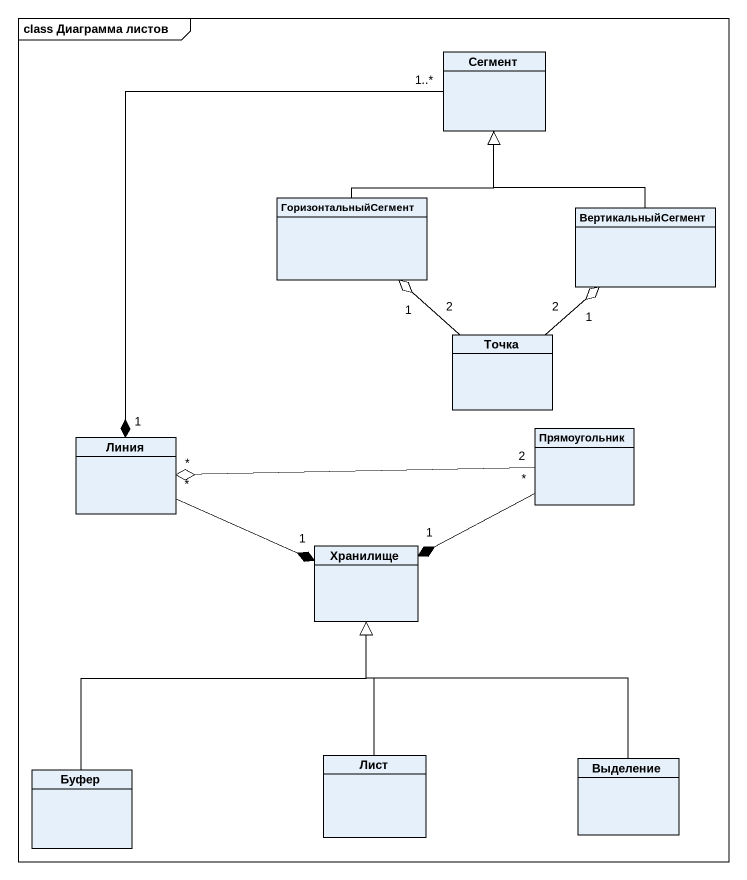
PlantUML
@startuml
mainframe class Диаграмма листов
hide circle
hide empty members
class Сегмент
class ГоризонтальныйСегмент
class ВертикальныйСегмент
class Точка
class Линия
class Прямоугольник
class Хранилище
class Буфер
class Лист
class Выделение
Сегмент "1..*" --* "1" Линия
ГоризонтальныйСегмент -up-|> Сегмент
ВертикальныйСегмент -up-|> Сегмент
Точка "2" -up-o "1" ГоризонтальныйСегмент
Точка "2" -up-o "1" ВертикальныйСегмент
Линия "*" -right-* "1" Хранилище
Прямоугольник "2" -left-o "*" Линия
Прямоугольник "*" -left-* "1" Хранилище
Буфер -up-|> Хранилище
Лист -up-|> Хранилище
Выделение -up-|> Хранилище
@enduml
